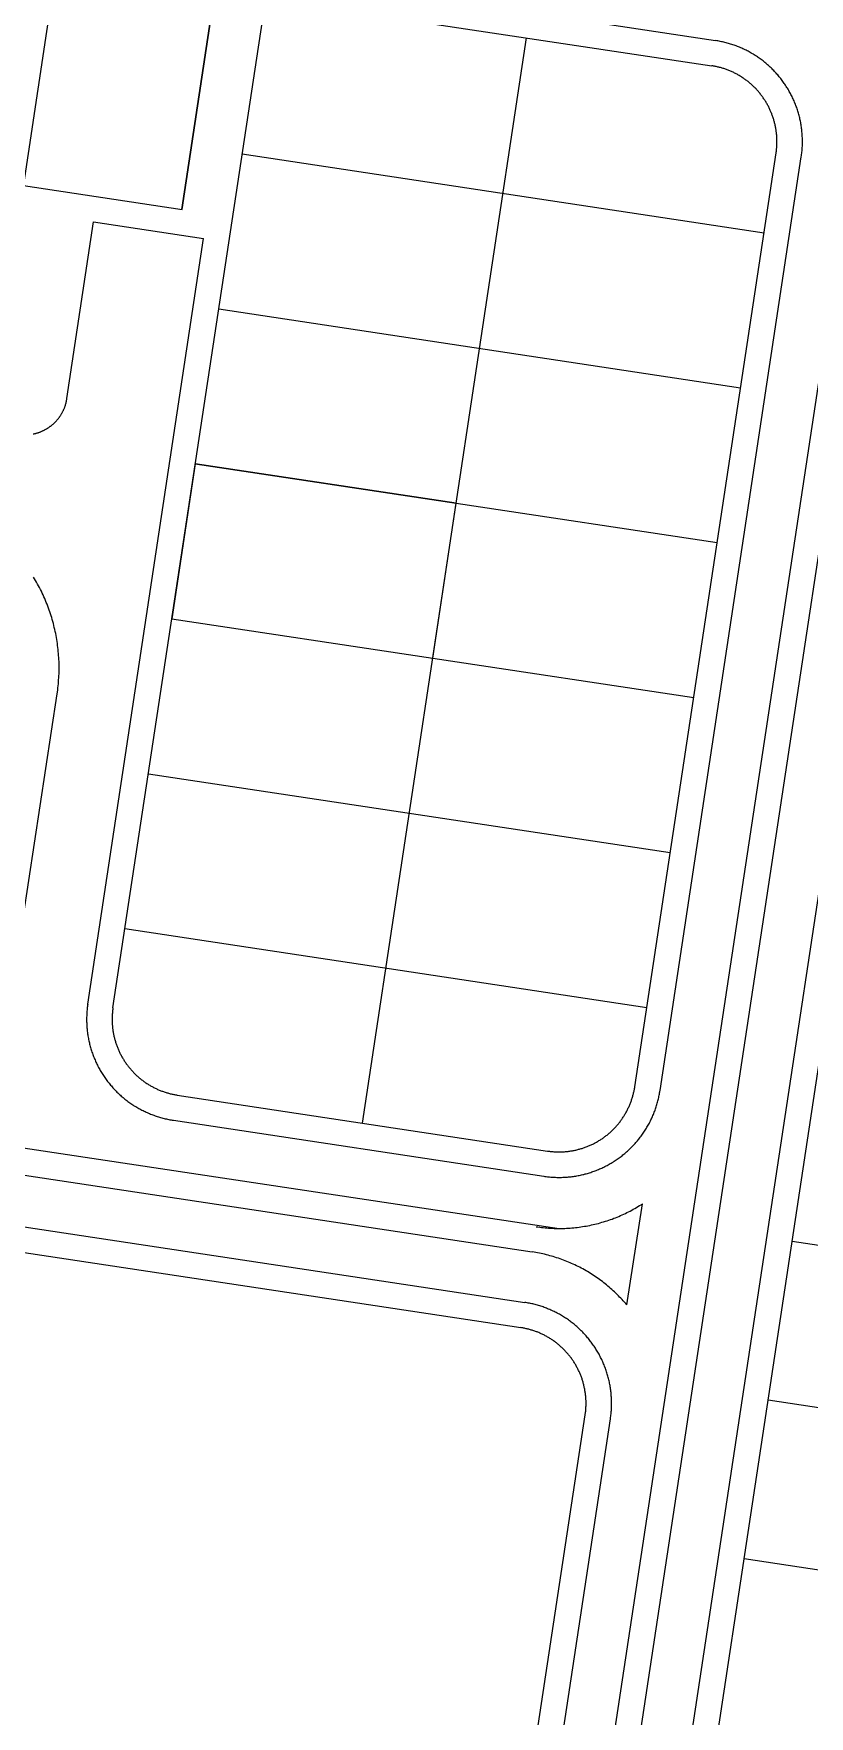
# Model space of a CAD drawing. Header units: metres. Extents: x 680594 to 684853, y 828874 to 830078.
# Drawn here: x 681438.4 to 681529.5, y 829578 to 829775.8 of the extents above; entities that cross this region are included whole.
import ezdxf

# ---------------------------------------------------------------- set-up
doc = ezdxf.new("R2010")
doc.units = ezdxf.units.M
doc.layers.add('PLOT_LINES', color=7, linetype='Continuous')

msp = doc.modelspace()

# ---------------------------------------------------------------- linework, layer by layer
at = {"layer": 'PLOT_LINES'}
for points in [[(681227.33, 829819.02), (681518.5, 829775)], [(681441.04, 829783.68), (681433.27, 829732.26)], [(681447.71, 829661.3), (681465.65, 829779.96)], [(681459.63, 829780.86), (681455.75, 829755.16)], [(681455.83, 829755.14), (681459.72, 829780.85)], [(681465.65, 829779.96), (681518.05, 829772.03)], [(681477.02, 829647.77), (681496.3, 829775.32)], [(681528.57, 829761.34), (681528.59, 829761.48), (681528.61, 829761.62), (681528.63, 829761.75), (681528.64, 829761.89), (681528.66, 829762.03), (681528.67, 829762.17), (681528.68, 829762.31), (681528.69, 829762.45), (681528.7, 829762.59), (681528.7, 829762.73), (681528.7, 829762.87), (681528.71, 829763.01), (681528.71, 829763.15), (681528.71, 829763.29), (681528.7, 829763.43), (681528.7, 829763.57), (681528.69, 829763.71), (681528.69, 829763.85), (681528.68, 829763.98), (681528.67, 829764.12), (681528.65, 829764.26), (681528.64, 829764.4), (681528.62, 829764.54), (681528.61, 829764.68), (681528.59, 829764.82), (681528.57, 829764.96), (681528.55, 829765.09), (681528.52, 829765.23), (681528.5, 829765.37), (681528.47, 829765.51), (681528.44, 829765.64), (681528.41, 829765.78), (681528.38, 829765.91), (681528.35, 829766.05), (681528.31, 829766.19), (681528.28, 829766.32), (681528.24, 829766.45), (681528.2, 829766.59), (681528.16, 829766.72), (681528.12, 829766.86), (681528.07, 829766.99), (681528.03, 829767.12), (681527.98, 829767.25), (681527.93, 829767.38), (681527.88, 829767.51), (681527.83, 829767.64), (681527.78, 829767.77), (681527.72, 829767.9), (681527.66, 829768.03), (681527.61, 829768.15), (681527.55, 829768.28), (681527.49, 829768.41), (681527.42, 829768.53), (681527.36, 829768.66), (681527.3, 829768.78), (681527.23, 829768.9), (681527.16, 829769.02), (681527.09, 829769.15), (681527.02, 829769.27), (681526.95, 829769.39), (681526.88, 829769.5), (681526.8, 829769.62), (681526.73, 829769.74), (681526.65, 829769.86), (681526.57, 829769.97), (681526.49, 829770.09), (681526.41, 829770.2), (681526.32, 829770.31), (681526.24, 829770.42), (681526.15, 829770.53), (681526.07, 829770.64), (681525.98, 829770.75), (681525.89, 829770.86), (681525.8, 829770.96), (681525.71, 829771.07), (681525.62, 829771.17), (681525.52, 829771.28), (681525.43, 829771.38), (681525.33, 829771.48), (681525.23, 829771.58), (681525.13, 829771.68), (681525.03, 829771.78), (681524.93, 829771.87), (681524.83, 829771.97), (681524.73, 829772.06), (681524.62, 829772.15), (681524.52, 829772.24), (681524.41, 829772.34), (681524.3, 829772.42), (681524.19, 829772.51), (681524.08, 829772.6), (681523.97, 829772.68), (681523.86, 829772.77), (681523.75, 829772.85), (681523.64, 829772.93), (681523.52, 829773.01), (681523.41, 829773.09), (681523.29, 829773.17), (681523.17, 829773.24), (681523.05, 829773.32), (681522.94, 829773.39), (681522.82, 829773.46), (681522.7, 829773.53), (681522.57, 829773.6), (681522.45, 829773.67), (681522.33, 829773.74), (681522.2, 829773.8), (681522.08, 829773.86), (681521.96, 829773.93), (681521.83, 829773.99), (681521.7, 829774.04), (681521.58, 829774.1), (681521.45, 829774.16), (681521.32, 829774.21), (681521.19, 829774.26), (681521.06, 829774.32), (681520.93, 829774.37), (681520.8, 829774.41), (681520.67, 829774.46), (681520.53, 829774.51), (681520.4, 829774.55), (681520.27, 829774.59), (681520.14, 829774.63), (681520, 829774.67), (681519.87, 829774.71), (681519.73, 829774.75), (681519.6, 829774.78), (681519.46, 829774.81), (681519.32, 829774.84), (681519.19, 829774.87), (681519.05, 829774.9), (681518.91, 829774.93), (681518.78, 829774.95), (681518.64, 829774.98), (681518.5, 829775)], [(681344.21, 829772.02), (681455.83, 829755.14)], [(681525.61, 829761.79), (681525.62, 829761.89), (681525.64, 829762), (681525.65, 829762.1), (681525.66, 829762.2), (681525.67, 829762.31), (681525.68, 829762.41), (681525.69, 829762.52), (681525.69, 829762.62), (681525.7, 829762.73), (681525.7, 829762.83), (681525.71, 829762.93), (681525.71, 829763.04), (681525.71, 829763.14), (681525.71, 829763.25), (681525.7, 829763.35), (681525.7, 829763.46), (681525.7, 829763.56), (681525.69, 829763.67), (681525.68, 829763.77), (681525.68, 829763.88), (681525.67, 829763.98), (681525.66, 829764.08), (681525.65, 829764.19), (681525.63, 829764.29), (681525.62, 829764.4), (681525.6, 829764.5), (681525.59, 829764.6), (681525.57, 829764.71), (681525.55, 829764.81), (681525.53, 829764.91), (681525.51, 829765.02), (681525.49, 829765.12), (681525.46, 829765.22), (681525.44, 829765.32), (681525.41, 829765.42), (681525.38, 829765.52), (681525.36, 829765.62), (681525.33, 829765.72), (681525.3, 829765.82), (681525.26, 829765.92), (681525.23, 829766.02), (681525.2, 829766.12), (681525.16, 829766.22), (681525.12, 829766.32), (681525.09, 829766.42), (681525.05, 829766.51), (681525.01, 829766.61), (681524.97, 829766.71), (681524.93, 829766.8), (681524.88, 829766.9), (681524.84, 829766.99), (681524.79, 829767.09), (681524.75, 829767.18), (681524.7, 829767.28), (681524.65, 829767.37), (681524.6, 829767.46), (681524.55, 829767.55), (681524.5, 829767.64), (681524.44, 829767.73), (681524.39, 829767.82), (681524.33, 829767.91), (681524.28, 829768), (681524.22, 829768.09), (681524.16, 829768.17), (681524.1, 829768.26), (681524.04, 829768.35), (681523.98, 829768.43), (681523.92, 829768.52), (681523.86, 829768.6), (681523.79, 829768.68), (681523.73, 829768.76), (681523.66, 829768.85), (681523.6, 829768.93), (681523.53, 829769.01), (681523.46, 829769.09), (681523.39, 829769.16), (681523.32, 829769.24), (681523.25, 829769.32), (681523.17, 829769.39), (681523.1, 829769.47), (681523.03, 829769.54), (681522.95, 829769.61), (681522.88, 829769.69), (681522.8, 829769.76), (681522.72, 829769.83), (681522.64, 829769.9), (681522.56, 829769.97), (681522.48, 829770.03), (681522.4, 829770.1), (681522.32, 829770.17), (681522.24, 829770.23), (681522.16, 829770.3), (681522.07, 829770.36), (681521.99, 829770.42), (681521.9, 829770.48), (681521.82, 829770.54), (681521.73, 829770.6), (681521.64, 829770.66), (681521.56, 829770.72), (681521.47, 829770.77), (681521.38, 829770.83), (681521.29, 829770.88), (681521.2, 829770.93), (681521.11, 829770.98), (681521.02, 829771.04), (681520.92, 829771.08), (681520.83, 829771.13), (681520.74, 829771.18), (681520.64, 829771.23), (681520.55, 829771.27), (681520.45, 829771.32), (681520.36, 829771.36), (681520.26, 829771.4), (681520.17, 829771.44), (681520.07, 829771.48), (681519.97, 829771.52), (681519.87, 829771.56), (681519.78, 829771.59), (681519.68, 829771.63), (681519.58, 829771.66), (681519.48, 829771.7), (681519.38, 829771.73), (681519.28, 829771.76), (681519.18, 829771.79), (681519.08, 829771.82), (681518.98, 829771.84), (681518.87, 829771.87), (681518.77, 829771.89), (681518.67, 829771.92), (681518.57, 829771.94), (681518.47, 829771.96), (681518.36, 829771.98), (681518.26, 829772), (681518.16, 829772.02), (681518.05, 829772.03)], [(681462.89, 829761.68), (681524.19, 829752.41)], [(681495.99, 829505.68), (681534.74, 829761.99)], [(681498.91, 829504.93), (681537.71, 829761.54)], [(681509.01, 829652.04), (681525.61, 829761.79)], [(681511.98, 829651.59), (681528.57, 829761.34)], [(681442.3, 829732.92), (681445.44, 829753.68)], [(681445.44, 829753.68), (681458.35, 829751.73)], [(681444.74, 829661.75), (681458.35, 829751.73)], [(681460.13, 829743.47), (681521.44, 829734.2)], [(681438.35, 829728.76), (681438.4, 829728.77), (681438.46, 829728.79), (681438.52, 829728.8), (681438.57, 829728.81), (681438.63, 829728.83), (681438.69, 829728.84), (681438.74, 829728.86), (681438.8, 829728.88), (681438.85, 829728.89), (681438.91, 829728.91), (681438.96, 829728.93), (681439.02, 829728.95), (681439.07, 829728.97), (681439.13, 829728.99), (681439.18, 829729.01), (681439.24, 829729.03), (681439.29, 829729.05), (681439.34, 829729.08), (681439.4, 829729.1), (681439.45, 829729.12), (681439.5, 829729.15), (681439.56, 829729.17), (681439.61, 829729.2), (681439.66, 829729.23), (681439.71, 829729.25), (681439.76, 829729.28), (681439.81, 829729.31), (681439.86, 829729.34), (681439.91, 829729.37), (681439.96, 829729.4), (681440.01, 829729.43), (681440.06, 829729.46), (681440.11, 829729.49), (681440.16, 829729.52), (681440.21, 829729.56), (681440.26, 829729.59), (681440.3, 829729.62), (681440.35, 829729.66), (681440.4, 829729.69), (681440.44, 829729.73), (681440.49, 829729.76), (681440.53, 829729.8), (681440.58, 829729.84), (681440.62, 829729.88), (681440.67, 829729.91), (681440.71, 829729.95), (681440.75, 829729.99), (681440.79, 829730.03), (681440.84, 829730.07), (681440.88, 829730.11), (681440.92, 829730.15), (681440.96, 829730.2), (681441, 829730.24), (681441.04, 829730.28), (681441.08, 829730.32), (681441.12, 829730.37), (681441.16, 829730.41), (681441.19, 829730.46), (681441.23, 829730.5), (681441.27, 829730.55), (681441.3, 829730.59), (681441.34, 829730.64), (681441.37, 829730.68), (681441.41, 829730.73), (681441.44, 829730.78), (681441.47, 829730.83), (681441.51, 829730.87), (681441.54, 829730.92), (681441.57, 829730.97), (681441.6, 829731.02), (681441.63, 829731.07), (681441.66, 829731.12), (681441.69, 829731.17), (681441.72, 829731.22), (681441.75, 829731.27), (681441.78, 829731.32), (681441.8, 829731.37), (681441.83, 829731.43), (681441.86, 829731.48), (681441.88, 829731.53), (681441.9, 829731.58), (681441.93, 829731.64), (681441.95, 829731.69), (681441.97, 829731.74), (681442, 829731.8), (681442.02, 829731.85), (681442.04, 829731.91), (681442.06, 829731.96), (681442.08, 829732.01), (681442.1, 829732.07), (681442.12, 829732.12), (681442.13, 829732.18), (681442.15, 829732.24), (681442.17, 829732.29), (681442.18, 829732.35), (681442.2, 829732.4), (681442.21, 829732.46), (681442.23, 829732.52), (681442.24, 829732.57), (681442.25, 829732.63), (681442.26, 829732.69), (681442.27, 829732.74), (681442.28, 829732.8), (681442.29, 829732.86), (681442.3, 829732.92)], [(681488.03, 829720.62), (681457.38, 829725.26), (681454.62, 829707.04), (681485.28, 829702.41), (681488.03, 829720.62)], [(681457.38, 829725.26), (681518.68, 829715.99)], [(681441.15, 829698.2), (681441.19, 829698.43), (681441.22, 829698.67), (681441.25, 829698.91), (681441.27, 829699.15), (681441.3, 829699.38), (681441.32, 829699.62), (681441.33, 829699.86), (681441.35, 829700.1), (681441.36, 829700.33), (681441.37, 829700.57), (681441.38, 829700.81), (681441.38, 829701.05), (681441.38, 829701.29), (681441.38, 829701.53), (681441.38, 829701.77), (681441.37, 829702), (681441.36, 829702.24), (681441.35, 829702.48), (681441.33, 829702.72), (681441.31, 829702.96), (681441.29, 829703.19), (681441.27, 829703.43), (681441.24, 829703.67), (681441.21, 829703.9), (681441.18, 829704.14), (681441.14, 829704.38), (681441.11, 829704.61), (681441.07, 829704.85), (681441.02, 829705.08), (681440.98, 829705.32), (681440.93, 829705.55), (681440.88, 829705.78), (681440.82, 829706.02), (681440.77, 829706.25), (681440.71, 829706.48), (681440.65, 829706.71), (681440.58, 829706.94), (681440.51, 829707.17), (681440.44, 829707.39), (681440.37, 829707.62), (681440.3, 829707.85), (681440.22, 829708.07), (681440.14, 829708.3), (681440.05, 829708.52), (681439.97, 829708.74), (681439.88, 829708.97), (681439.79, 829709.19), (681439.7, 829709.41), (681439.6, 829709.62), (681439.5, 829709.84), (681439.4, 829710.06), (681439.3, 829710.27), (681439.19, 829710.49), (681439.08, 829710.7), (681438.97, 829710.91), (681438.86, 829711.12), (681438.74, 829711.33), (681438.62, 829711.53), (681438.5, 829711.74), (681438.38, 829711.94)], [(681454.62, 829707.04), (681515.93, 829697.78)], [(681435.84, 829663.1), (681441.15, 829698.2)], [(681451.87, 829688.83), (681513.17, 829679.56)], [(681167.32, 829685.49), (681500.11, 829635.38)], [(681504.84, 829504.03), (681531.89, 829682.96)], [(681209.62, 829676.06), (681496.97, 829632.62)], [(681449.12, 829670.62), (681510.42, 829661.35)], [(681507.8, 829503.53), (681533.14, 829671.14)], [(681208.72, 829670.13), (681496.08, 829626.68)], [(681208.27, 829667.16), (681495.63, 829623.72)], [(681444.74, 829661.75), (681444.72, 829661.61), (681444.7, 829661.48), (681444.69, 829661.34), (681444.67, 829661.2), (681444.66, 829661.06), (681444.65, 829660.92), (681444.64, 829660.78), (681444.63, 829660.64), (681444.62, 829660.5), (681444.62, 829660.36), (681444.61, 829660.22), (681444.61, 829660.08), (681444.61, 829659.94), (681444.61, 829659.8), (681444.61, 829659.66), (681444.62, 829659.53), (681444.62, 829659.39), (681444.63, 829659.25), (681444.64, 829659.11), (681444.65, 829658.97), (681444.66, 829658.83), (681444.68, 829658.69), (681444.69, 829658.55), (681444.71, 829658.41), (681444.73, 829658.27), (681444.75, 829658.14), (681444.77, 829658), (681444.79, 829657.86), (681444.82, 829657.72), (681444.85, 829657.59), (681444.87, 829657.45), (681444.9, 829657.31), (681444.94, 829657.18), (681444.97, 829657.04), (681445, 829656.91), (681445.04, 829656.77), (681445.08, 829656.64), (681445.12, 829656.5), (681445.16, 829656.37), (681445.2, 829656.24), (681445.24, 829656.1), (681445.29, 829655.97), (681445.34, 829655.84), (681445.39, 829655.71), (681445.44, 829655.58), (681445.49, 829655.45), (681445.54, 829655.32), (681445.6, 829655.19), (681445.65, 829655.06), (681445.71, 829654.94), (681445.77, 829654.81), (681445.83, 829654.68), (681445.89, 829654.56), (681445.95, 829654.44), (681446.02, 829654.31), (681446.09, 829654.19), (681446.15, 829654.07), (681446.22, 829653.95), (681446.29, 829653.83), (681446.37, 829653.71), (681446.44, 829653.59), (681446.51, 829653.47), (681446.59, 829653.35), (681446.67, 829653.24), (681446.75, 829653.12), (681446.83, 829653.01), (681446.91, 829652.89), (681446.99, 829652.78), (681447.08, 829652.67), (681447.16, 829652.56), (681447.25, 829652.45), (681447.34, 829652.34), (681447.42, 829652.23), (681447.52, 829652.13), (681447.61, 829652.02), (681447.7, 829651.92), (681447.79, 829651.81), (681447.89, 829651.71), (681447.99, 829651.61), (681448.08, 829651.51), (681448.18, 829651.41), (681448.28, 829651.32), (681448.38, 829651.22), (681448.49, 829651.12), (681448.59, 829651.03), (681448.69, 829650.94), (681448.8, 829650.85), (681448.91, 829650.76), (681449.01, 829650.67), (681449.12, 829650.58), (681449.23, 829650.49), (681449.34, 829650.41), (681449.45, 829650.32), (681449.57, 829650.24), (681449.68, 829650.16), (681449.79, 829650.08), (681449.91, 829650), (681450.03, 829649.92), (681450.14, 829649.85), (681450.26, 829649.77), (681450.38, 829649.7), (681450.5, 829649.63), (681450.62, 829649.56), (681450.74, 829649.49), (681450.86, 829649.42), (681450.99, 829649.36), (681451.11, 829649.29), (681451.24, 829649.23), (681451.36, 829649.17), (681451.49, 829649.11), (681451.61, 829649.05), (681451.74, 829648.99), (681451.87, 829648.93), (681452, 829648.88), (681452.13, 829648.83), (681452.26, 829648.78), (681452.39, 829648.73), (681452.52, 829648.68), (681452.65, 829648.63), (681452.78, 829648.58), (681452.91, 829648.54), (681453.05, 829648.5), (681453.18, 829648.46), (681453.31, 829648.42), (681453.45, 829648.38), (681453.58, 829648.35), (681453.72, 829648.31), (681453.85, 829648.28), (681453.99, 829648.25), (681454.13, 829648.22), (681454.26, 829648.19), (681454.4, 829648.16), (681454.54, 829648.14), (681454.68, 829648.11), (681454.81, 829648.09)], [(681447.71, 829661.3), (681447.69, 829661.2), (681447.68, 829661.1), (681447.67, 829660.99), (681447.66, 829660.89), (681447.65, 829660.78), (681447.64, 829660.68), (681447.63, 829660.58), (681447.62, 829660.47), (681447.62, 829660.37), (681447.61, 829660.26), (681447.61, 829660.16), (681447.61, 829660.05), (681447.61, 829659.95), (681447.61, 829659.84), (681447.61, 829659.74), (681447.61, 829659.63), (681447.62, 829659.53), (681447.62, 829659.42), (681447.63, 829659.32), (681447.64, 829659.22), (681447.65, 829659.11), (681447.66, 829659.01), (681447.67, 829658.9), (681447.68, 829658.8), (681447.7, 829658.7), (681447.71, 829658.59), (681447.73, 829658.49), (681447.75, 829658.38), (681447.77, 829658.28), (681447.79, 829658.18), (681447.81, 829658.08), (681447.83, 829657.97), (681447.85, 829657.87), (681447.88, 829657.77), (681447.9, 829657.67), (681447.93, 829657.57), (681447.96, 829657.47), (681447.99, 829657.37), (681448.02, 829657.27), (681448.05, 829657.17), (681448.09, 829657.07), (681448.12, 829656.97), (681448.15, 829656.87), (681448.19, 829656.77), (681448.23, 829656.67), (681448.27, 829656.58), (681448.31, 829656.48), (681448.35, 829656.38), (681448.39, 829656.29), (681448.43, 829656.19), (681448.48, 829656.1), (681448.52, 829656), (681448.57, 829655.91), (681448.62, 829655.82), (681448.67, 829655.72), (681448.72, 829655.63), (681448.77, 829655.54), (681448.82, 829655.45), (681448.87, 829655.36), (681448.93, 829655.27), (681448.98, 829655.18), (681449.04, 829655.09), (681449.09, 829655), (681449.15, 829654.92), (681449.21, 829654.83), (681449.27, 829654.74), (681449.33, 829654.66), (681449.4, 829654.58), (681449.46, 829654.49), (681449.52, 829654.41), (681449.59, 829654.33), (681449.65, 829654.25), (681449.72, 829654.16), (681449.79, 829654.09), (681449.86, 829654.01), (681449.93, 829653.93), (681450, 829653.85), (681450.07, 829653.77), (681450.14, 829653.7), (681450.21, 829653.62), (681450.29, 829653.55), (681450.36, 829653.48), (681450.44, 829653.4), (681450.52, 829653.33), (681450.59, 829653.26), (681450.67, 829653.19), (681450.75, 829653.12), (681450.83, 829653.06), (681450.91, 829652.99), (681450.99, 829652.92), (681451.08, 829652.86), (681451.16, 829652.8), (681451.24, 829652.73), (681451.33, 829652.67), (681451.41, 829652.61), (681451.5, 829652.55), (681451.58, 829652.49), (681451.67, 829652.43), (681451.76, 829652.38), (681451.85, 829652.32), (681451.94, 829652.27), (681452.03, 829652.21), (681452.12, 829652.16), (681452.21, 829652.11), (681452.3, 829652.06), (681452.39, 829652.01), (681452.49, 829651.96), (681452.58, 829651.91), (681452.67, 829651.86), (681452.77, 829651.82), (681452.86, 829651.78), (681452.96, 829651.73), (681453.05, 829651.69), (681453.15, 829651.65), (681453.25, 829651.61), (681453.34, 829651.57), (681453.44, 829651.53), (681453.54, 829651.5), (681453.64, 829651.46), (681453.74, 829651.43), (681453.84, 829651.4), (681453.94, 829651.36), (681454.04, 829651.33), (681454.14, 829651.3), (681454.24, 829651.28), (681454.34, 829651.25), (681454.44, 829651.22), (681454.54, 829651.2), (681454.65, 829651.18), (681454.75, 829651.15), (681454.85, 829651.13), (681454.95, 829651.11), (681455.06, 829651.09), (681455.16, 829651.08), (681455.26, 829651.06)], [(681455.26, 829651.06), (681498.77, 829644.48)], [(681498.32, 829641.52), (681498.46, 829641.5), (681498.6, 829641.48), (681498.74, 829641.46), (681498.87, 829641.44), (681499.01, 829641.43), (681499.15, 829641.42), (681499.29, 829641.41), (681499.43, 829641.4), (681499.57, 829641.39), (681499.71, 829641.39), (681499.85, 829641.38), (681499.99, 829641.38), (681500.13, 829641.38), (681500.27, 829641.38), (681500.41, 829641.38), (681500.55, 829641.39), (681500.69, 829641.39), (681500.83, 829641.4), (681500.97, 829641.41), (681501.1, 829641.42), (681501.24, 829641.43), (681501.38, 829641.45), (681501.52, 829641.46), (681501.66, 829641.48), (681501.8, 829641.5), (681501.94, 829641.52), (681502.07, 829641.54), (681502.21, 829641.57), (681502.35, 829641.59), (681502.49, 829641.62), (681502.62, 829641.65), (681502.76, 829641.68), (681502.9, 829641.71), (681503.03, 829641.74), (681503.17, 829641.78), (681503.3, 829641.81), (681503.44, 829641.85), (681503.57, 829641.89), (681503.7, 829641.93), (681503.84, 829641.97), (681503.97, 829642.02), (681504.1, 829642.06), (681504.23, 829642.11), (681504.36, 829642.16), (681504.49, 829642.21), (681504.62, 829642.26), (681504.75, 829642.31), (681504.88, 829642.37), (681505.01, 829642.42), (681505.13, 829642.48), (681505.26, 829642.54), (681505.39, 829642.6), (681505.51, 829642.66), (681505.64, 829642.73), (681505.76, 829642.79), (681505.88, 829642.86), (681506.01, 829642.93), (681506.13, 829643), (681506.25, 829643.07), (681506.37, 829643.14), (681506.49, 829643.21), (681506.6, 829643.29), (681506.72, 829643.36), (681506.84, 829643.44), (681506.95, 829643.52), (681507.07, 829643.6), (681507.18, 829643.68), (681507.29, 829643.76), (681507.4, 829643.85), (681507.51, 829643.93), (681507.62, 829644.02), (681507.73, 829644.11), (681507.84, 829644.2), (681507.94, 829644.29), (681508.05, 829644.38), (681508.15, 829644.47), (681508.26, 829644.57), (681508.36, 829644.66), (681508.46, 829644.76), (681508.56, 829644.86), (681508.66, 829644.96), (681508.76, 829645.06), (681508.85, 829645.16), (681508.95, 829645.26), (681509.04, 829645.36), (681509.13, 829645.47), (681509.23, 829645.57), (681509.32, 829645.68), (681509.4, 829645.79), (681509.49, 829645.89), (681509.58, 829646), (681509.66, 829646.11), (681509.75, 829646.23), (681509.83, 829646.34), (681509.91, 829646.45), (681509.99, 829646.57), (681510.07, 829646.68), (681510.15, 829646.8), (681510.22, 829646.92), (681510.3, 829647.03), (681510.37, 829647.15), (681510.44, 829647.27), (681510.51, 829647.39), (681510.58, 829647.51), (681510.65, 829647.64), (681510.72, 829647.76), (681510.78, 829647.88), (681510.84, 829648.01), (681510.91, 829648.13), (681510.97, 829648.26), (681511.02, 829648.39), (681511.08, 829648.51), (681511.14, 829648.64), (681511.19, 829648.77), (681511.25, 829648.9), (681511.3, 829649.03), (681511.35, 829649.16), (681511.4, 829649.29), (681511.44, 829649.42), (681511.49, 829649.55), (681511.53, 829649.69), (681511.57, 829649.82), (681511.61, 829649.95), (681511.65, 829650.09), (681511.69, 829650.22), (681511.73, 829650.36), (681511.76, 829650.49), (681511.79, 829650.63), (681511.82, 829650.76), (681511.85, 829650.9), (681511.88, 829651.04), (681511.91, 829651.17), (681511.93, 829651.31), (681511.96, 829651.45), (681511.98, 829651.59)], [(681498.77, 829644.48), (681498.87, 829644.47), (681498.98, 829644.45), (681499.08, 829644.44), (681499.18, 829644.43), (681499.29, 829644.42), (681499.39, 829644.41), (681499.5, 829644.4), (681499.6, 829644.4), (681499.71, 829644.39), (681499.81, 829644.39), (681499.92, 829644.38), (681500.02, 829644.38), (681500.12, 829644.38), (681500.23, 829644.38), (681500.33, 829644.38), (681500.44, 829644.39), (681500.54, 829644.39), (681500.65, 829644.4), (681500.75, 829644.4), (681500.86, 829644.41), (681500.96, 829644.42), (681501.07, 829644.43), (681501.17, 829644.44), (681501.27, 829644.46), (681501.38, 829644.47), (681501.48, 829644.49), (681501.58, 829644.5), (681501.69, 829644.52), (681501.79, 829644.54), (681501.89, 829644.56), (681502, 829644.58), (681502.1, 829644.6), (681502.2, 829644.63), (681502.3, 829644.65), (681502.4, 829644.68), (681502.5, 829644.7), (681502.6, 829644.73), (681502.71, 829644.76), (681502.81, 829644.79), (681502.91, 829644.82), (681503, 829644.86), (681503.1, 829644.89), (681503.2, 829644.93), (681503.3, 829644.96), (681503.4, 829645), (681503.5, 829645.04), (681503.59, 829645.08), (681503.69, 829645.12), (681503.78, 829645.16), (681503.88, 829645.21), (681503.97, 829645.25), (681504.07, 829645.3), (681504.16, 829645.34), (681504.26, 829645.39), (681504.35, 829645.44), (681504.44, 829645.49), (681504.53, 829645.54), (681504.62, 829645.59), (681504.71, 829645.64), (681504.8, 829645.7), (681504.89, 829645.75), (681504.98, 829645.81), (681505.07, 829645.87), (681505.16, 829645.93), (681505.24, 829645.98), (681505.33, 829646.04), (681505.41, 829646.11), (681505.5, 829646.17), (681505.58, 829646.23), (681505.66, 829646.3), (681505.75, 829646.36), (681505.83, 829646.43), (681505.91, 829646.49), (681505.99, 829646.56), (681506.07, 829646.63), (681506.14, 829646.7), (681506.22, 829646.77), (681506.3, 829646.84), (681506.37, 829646.91), (681506.45, 829646.99), (681506.52, 829647.06), (681506.6, 829647.14), (681506.67, 829647.21), (681506.74, 829647.29), (681506.81, 829647.37), (681506.88, 829647.44), (681506.95, 829647.52), (681507.02, 829647.6), (681507.08, 829647.68), (681507.15, 829647.77), (681507.21, 829647.85), (681507.28, 829647.93), (681507.34, 829648.01), (681507.4, 829648.1), (681507.46, 829648.18), (681507.52, 829648.27), (681507.58, 829648.36), (681507.64, 829648.44), (681507.7, 829648.53), (681507.75, 829648.62), (681507.81, 829648.71), (681507.86, 829648.8), (681507.91, 829648.89), (681507.97, 829648.98), (681508.02, 829649.07), (681508.07, 829649.16), (681508.11, 829649.26), (681508.16, 829649.35), (681508.21, 829649.45), (681508.25, 829649.54), (681508.3, 829649.63), (681508.34, 829649.73), (681508.38, 829649.83), (681508.42, 829649.92), (681508.46, 829650.02), (681508.5, 829650.12), (681508.54, 829650.21), (681508.57, 829650.31), (681508.61, 829650.41), (681508.64, 829650.51), (681508.68, 829650.61), (681508.71, 829650.71), (681508.74, 829650.81), (681508.77, 829650.91), (681508.8, 829651.01), (681508.82, 829651.11), (681508.85, 829651.21), (681508.87, 829651.32), (681508.9, 829651.42), (681508.92, 829651.52), (681508.94, 829651.62), (681508.96, 829651.73), (681508.98, 829651.83), (681509, 829651.93), (681509.01, 829652.04)], [(681511.97, 829651.5), (681511.98, 829651.59)], [(681454.81, 829648.09), (681498.32, 829641.52)], [(681497.42, 829635.58), (681497.63, 829635.55), (681497.84, 829635.52), (681498.05, 829635.5), (681498.26, 829635.48), (681498.47, 829635.46), (681498.68, 829635.44), (681498.89, 829635.42), (681499.1, 829635.41), (681499.31, 829635.4), (681499.52, 829635.39), (681499.73, 829635.38), (681499.94, 829635.38), (681500.15, 829635.38), (681500.36, 829635.38), (681500.57, 829635.39), (681500.79, 829635.39), (681501, 829635.4), (681501.21, 829635.41), (681501.42, 829635.43), (681501.63, 829635.44), (681501.84, 829635.46), (681502.05, 829635.48), (681502.26, 829635.51), (681502.47, 829635.53), (681502.67, 829635.56), (681502.88, 829635.59), (681503.09, 829635.63), (681503.3, 829635.66), (681503.51, 829635.7), (681503.71, 829635.74), (681503.92, 829635.79), (681504.12, 829635.83), (681504.33, 829635.88), (681504.53, 829635.93), (681504.74, 829635.98), (681504.94, 829636.04), (681505.14, 829636.1), (681505.35, 829636.16), (681505.55, 829636.22), (681505.75, 829636.29), (681505.95, 829636.35), (681506.15, 829636.42), (681506.35, 829636.49), (681506.54, 829636.57), (681506.74, 829636.64), (681506.93, 829636.72), (681507.13, 829636.8), (681507.32, 829636.89), (681507.52, 829636.97), (681507.71, 829637.06), (681507.9, 829637.15), (681508.09, 829637.24), (681508.28, 829637.34), (681508.46, 829637.43), (681508.65, 829637.53), (681508.83, 829637.63), (681509.02, 829637.74), (681509.2, 829637.84), (681509.38, 829637.95), (681509.56, 829638.06), (681509.74, 829638.17), (681509.92, 829638.29)], [(681508.08, 829626.39), (681509.92, 829638.29)], [(681557.21, 829629.36), (681527.5, 829633.85)], [(681508.08, 829626.39), (681507.94, 829626.55), (681507.8, 829626.7), (681507.66, 829626.86), (681507.52, 829627.02), (681507.38, 829627.17), (681507.23, 829627.32), (681507.09, 829627.47), (681506.94, 829627.62), (681506.79, 829627.77), (681506.64, 829627.91), (681506.48, 829628.05), (681506.33, 829628.2), (681506.17, 829628.34), (681506.01, 829628.47), (681505.85, 829628.61), (681505.69, 829628.74), (681505.53, 829628.87), (681505.36, 829629), (681505.2, 829629.13), (681505.03, 829629.26), (681504.86, 829629.38), (681504.69, 829629.51), (681504.52, 829629.63), (681504.34, 829629.74), (681504.17, 829629.86), (681503.99, 829629.98), (681503.82, 829630.09), (681503.64, 829630.2), (681503.46, 829630.31), (681503.28, 829630.41), (681503.09, 829630.52), (681502.91, 829630.62), (681502.73, 829630.72), (681502.54, 829630.81), (681502.35, 829630.91), (681502.16, 829631), (681501.98, 829631.09), (681501.79, 829631.18), (681501.59, 829631.27), (681501.4, 829631.35), (681501.21, 829631.43), (681501.01, 829631.51), (681500.82, 829631.59), (681500.62, 829631.67), (681500.43, 829631.74), (681500.23, 829631.81), (681500.03, 829631.88), (681499.83, 829631.94), (681499.63, 829632.01), (681499.43, 829632.07), (681499.23, 829632.13), (681499.03, 829632.18), (681498.82, 829632.24), (681498.62, 829632.29), (681498.42, 829632.34), (681498.21, 829632.38), (681498.01, 829632.43), (681497.8, 829632.47), (681497.6, 829632.51), (681497.39, 829632.55), (681497.18, 829632.58), (681496.97, 829632.62)], [(681506.15, 829613.02), (681506.17, 829613.16), (681506.19, 829613.3), (681506.2, 829613.44), (681506.22, 829613.58), (681506.23, 829613.72), (681506.24, 829613.86), (681506.26, 829614), (681506.26, 829614.14), (681506.27, 829614.28), (681506.28, 829614.41), (681506.28, 829614.55), (681506.28, 829614.69), (681506.28, 829614.83), (681506.28, 829614.97), (681506.28, 829615.11), (681506.28, 829615.25), (681506.27, 829615.39), (681506.26, 829615.53), (681506.25, 829615.67), (681506.24, 829615.81), (681506.23, 829615.95), (681506.22, 829616.09), (681506.2, 829616.23), (681506.18, 829616.36), (681506.16, 829616.5), (681506.14, 829616.64), (681506.12, 829616.78), (681506.1, 829616.92), (681506.07, 829617.05), (681506.05, 829617.19), (681506.02, 829617.33), (681505.99, 829617.46), (681505.96, 829617.6), (681505.92, 829617.74), (681505.89, 829617.87), (681505.85, 829618.01), (681505.81, 829618.14), (681505.78, 829618.27), (681505.73, 829618.41), (681505.69, 829618.54), (681505.65, 829618.67), (681505.6, 829618.81), (681505.55, 829618.94), (681505.51, 829619.07), (681505.46, 829619.2), (681505.4, 829619.33), (681505.35, 829619.46), (681505.3, 829619.59), (681505.24, 829619.71), (681505.18, 829619.84), (681505.12, 829619.97), (681505.06, 829620.09), (681505, 829620.22), (681504.94, 829620.34), (681504.87, 829620.47), (681504.81, 829620.59), (681504.74, 829620.71), (681504.67, 829620.83), (681504.6, 829620.95), (681504.53, 829621.07), (681504.45, 829621.19), (681504.38, 829621.31), (681504.3, 829621.43), (681504.22, 829621.54), (681504.14, 829621.66), (681504.06, 829621.77), (681503.98, 829621.88), (681503.9, 829622), (681503.82, 829622.11), (681503.73, 829622.22), (681503.64, 829622.33), (681503.56, 829622.44), (681503.47, 829622.54), (681503.38, 829622.65), (681503.28, 829622.75), (681503.19, 829622.86), (681503.1, 829622.96), (681503, 829623.06), (681502.91, 829623.17), (681502.81, 829623.26), (681502.71, 829623.36), (681502.61, 829623.46), (681502.51, 829623.56), (681502.41, 829623.65), (681502.3, 829623.75), (681502.2, 829623.84), (681502.09, 829623.93), (681501.99, 829624.02), (681501.88, 829624.11), (681501.77, 829624.2), (681501.66, 829624.28), (681501.55, 829624.37), (681501.44, 829624.45), (681501.33, 829624.54), (681501.21, 829624.62), (681501.1, 829624.7), (681500.98, 829624.78), (681500.87, 829624.85), (681500.75, 829624.93), (681500.63, 829625), (681500.51, 829625.08), (681500.39, 829625.15), (681500.27, 829625.22), (681500.15, 829625.29), (681500.03, 829625.35), (681499.9, 829625.42), (681499.78, 829625.49), (681499.66, 829625.55), (681499.53, 829625.61), (681499.41, 829625.67), (681499.28, 829625.73), (681499.15, 829625.79), (681499.02, 829625.84), (681498.89, 829625.9), (681498.77, 829625.95), (681498.64, 829626), (681498.51, 829626.05), (681498.37, 829626.1), (681498.24, 829626.15), (681498.11, 829626.19), (681497.98, 829626.24), (681497.84, 829626.28), (681497.71, 829626.32), (681497.58, 829626.36), (681497.44, 829626.4), (681497.31, 829626.43), (681497.17, 829626.47), (681497.04, 829626.5), (681496.9, 829626.53), (681496.76, 829626.56), (681496.63, 829626.59), (681496.49, 829626.61), (681496.35, 829626.64), (681496.22, 829626.66), (681496.08, 829626.68)], [(681503.18, 829613.47), (681503.2, 829613.58), (681503.21, 829613.68), (681503.22, 829613.78), (681503.24, 829613.89), (681503.25, 829613.99), (681503.25, 829614.1), (681503.26, 829614.2), (681503.27, 829614.31), (681503.27, 829614.41), (681503.28, 829614.52), (681503.28, 829614.62), (681503.28, 829614.72), (681503.28, 829614.83), (681503.28, 829614.93), (681503.28, 829615.04), (681503.28, 829615.14), (681503.27, 829615.25), (681503.27, 829615.35), (681503.26, 829615.46), (681503.25, 829615.56), (681503.24, 829615.67), (681503.23, 829615.77), (681503.22, 829615.87), (681503.21, 829615.98), (681503.19, 829616.08), (681503.18, 829616.19), (681503.16, 829616.29), (681503.14, 829616.39), (681503.13, 829616.5), (681503.11, 829616.6), (681503.08, 829616.7), (681503.06, 829616.8), (681503.04, 829616.9), (681503.01, 829617.01), (681502.99, 829617.11), (681502.96, 829617.21), (681502.93, 829617.31), (681502.9, 829617.41), (681502.87, 829617.51), (681502.84, 829617.61), (681502.81, 829617.71), (681502.77, 829617.81), (681502.74, 829617.91), (681502.7, 829618.01), (681502.66, 829618.1), (681502.62, 829618.2), (681502.58, 829618.3), (681502.54, 829618.39), (681502.5, 829618.49), (681502.46, 829618.58), (681502.41, 829618.68), (681502.37, 829618.77), (681502.32, 829618.87), (681502.27, 829618.96), (681502.22, 829619.05), (681502.18, 829619.15), (681502.12, 829619.24), (681502.07, 829619.33), (681502.02, 829619.42), (681501.97, 829619.51), (681501.91, 829619.6), (681501.85, 829619.69), (681501.8, 829619.77), (681501.74, 829619.86), (681501.68, 829619.95), (681501.62, 829620.03), (681501.56, 829620.12), (681501.5, 829620.2), (681501.43, 829620.29), (681501.37, 829620.37), (681501.3, 829620.45), (681501.24, 829620.53), (681501.17, 829620.61), (681501.1, 829620.69), (681501.03, 829620.77), (681500.96, 829620.85), (681500.89, 829620.93), (681500.82, 829621), (681500.75, 829621.08), (681500.68, 829621.15), (681500.6, 829621.23), (681500.53, 829621.3), (681500.45, 829621.37), (681500.38, 829621.44), (681500.3, 829621.51), (681500.22, 829621.58), (681500.14, 829621.65), (681500.06, 829621.72), (681499.98, 829621.79), (681499.9, 829621.85), (681499.82, 829621.92), (681499.73, 829621.98), (681499.65, 829622.04), (681499.56, 829622.11), (681499.48, 829622.17), (681499.39, 829622.23), (681499.31, 829622.29), (681499.22, 829622.34), (681499.13, 829622.4), (681499.04, 829622.46), (681498.95, 829622.51), (681498.86, 829622.57), (681498.77, 829622.62), (681498.68, 829622.67), (681498.59, 829622.72), (681498.5, 829622.77), (681498.41, 829622.82), (681498.31, 829622.87), (681498.22, 829622.91), (681498.12, 829622.96), (681498.03, 829623), (681497.93, 829623.05), (681497.84, 829623.09), (681497.74, 829623.13), (681497.64, 829623.17), (681497.55, 829623.21), (681497.45, 829623.24), (681497.35, 829623.28), (681497.25, 829623.31), (681497.15, 829623.35), (681497.05, 829623.38), (681496.95, 829623.41), (681496.85, 829623.44), (681496.75, 829623.47), (681496.65, 829623.5), (681496.55, 829623.53), (681496.45, 829623.55), (681496.35, 829623.58), (681496.25, 829623.6), (681496.14, 829623.62), (681496.04, 829623.65), (681495.94, 829623.67), (681495.84, 829623.68), (681495.73, 829623.7), (681495.63, 829623.72)], [(681554.39, 829610.71), (681524.68, 829615.2)], [(681487.09, 829507.02), (681503.18, 829613.47)], [(681490.05, 829506.57), (681506.15, 829613.02)], [(681551.57, 829592.06), (681521.86, 829596.55)]]:
    msp.add_lwpolyline(points, dxfattribs=at)

doc.saveas('drawing.dxf')
